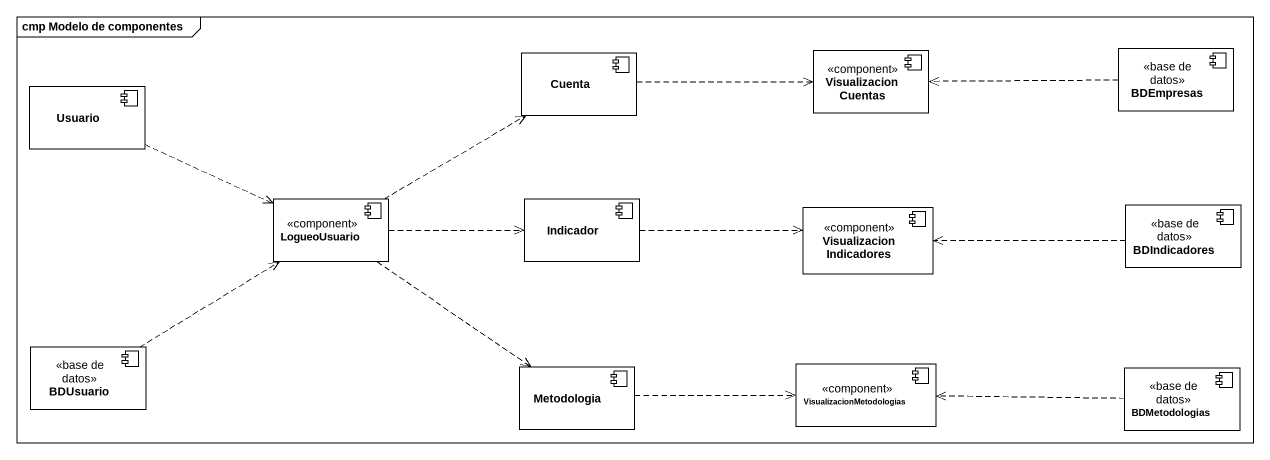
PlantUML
@startuml
mainframe cmp Modelo de componentes
component Cuenta
component VisualizacionCuentas <<component>>
component BDEmpresas <<base de datos>>
component Usuario
component LogueoUsuario <<component>>
component Indicador
component VisualizacionIndicadores <<component>>
component BDIndicadores <<base de datos>>
component BDUsuario <<base de datos>>
component VisualizacionMetodologias <<component>>
component Metodologia
component BDMetodologias <<base de datos>>
Cuenta .right.> VisualizacionCuentas
BDEmpresas .left.> VisualizacionCuentas
Usuario .right.> LogueoUsuario
LogueoUsuario .right.> Cuenta
LogueoUsuario .right.> Indicador
LogueoUsuario ..> Metodologia
Indicador .right.> VisualizacionIndicadores
BDIndicadores .left.> VisualizacionIndicadores
BDUsuario .up.> LogueoUsuario
Metodologia .right.> VisualizacionMetodologias
BDMetodologias .left.> VisualizacionMetodologias
@enduml
